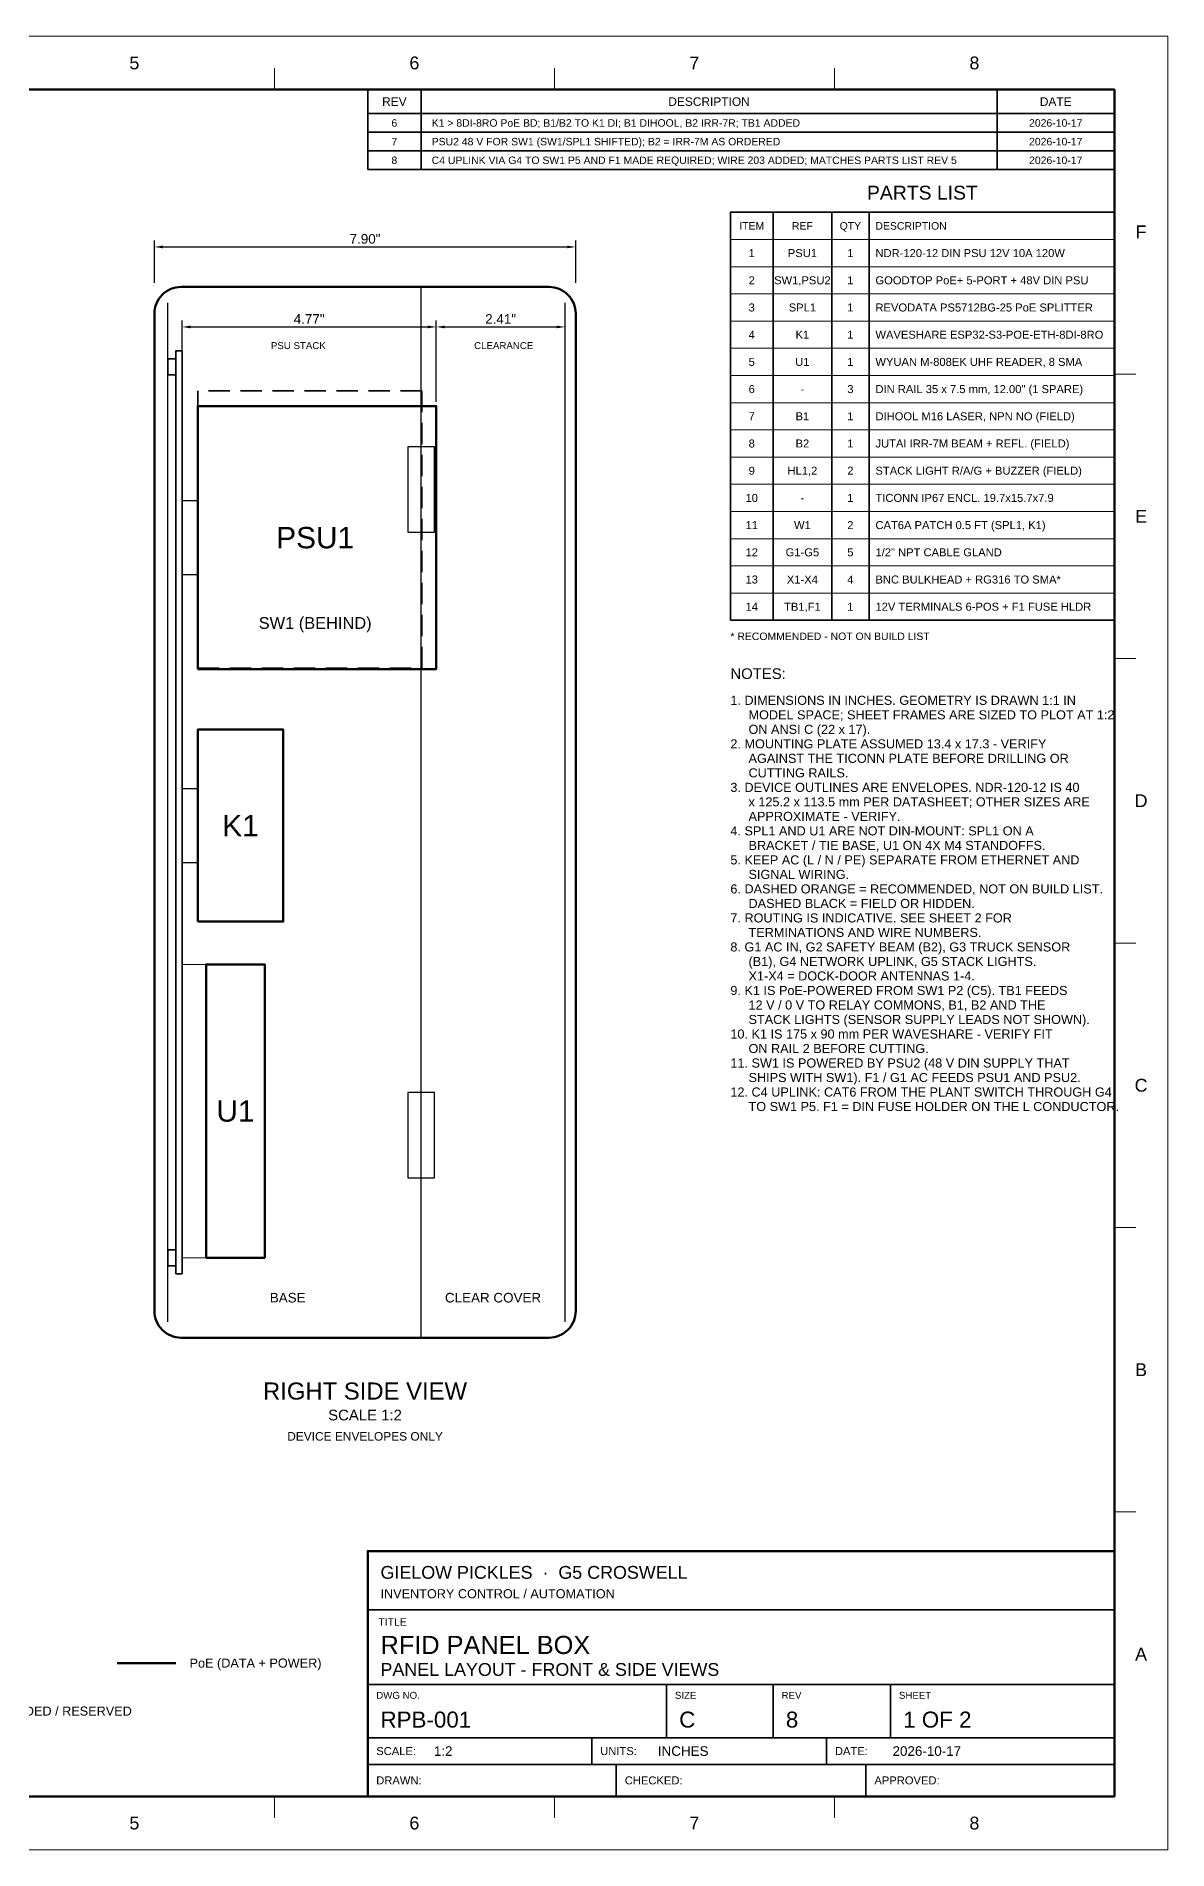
# Model space of a CAD drawing. Header units: inches. Extents: x -4.4 to 87.6, y -9.6 to 24.4.
# Drawn here: x 18.39 to 39.6, y -9.6 to 24.4 of the extents above; entities that cross this region are included whole.
import ezdxf
from ezdxf.enums import TextEntityAlignment as Align

# ---------------------------------------------------------------- set-up
doc = ezdxf.new("R2010")
doc.units = ezdxf.units.IN
doc.header["$MEASUREMENT"] = 0
doc.linetypes.add('DASH_RPB', pattern=[0.6, 0.4, -0.2])
for name, color, linetype, lineweight in [('BORDER', 7, 'Continuous', 70), ('DEVICE_DETAIL', 7, 'Continuous', 18), ('DEVICE_TEXT', 7, 'Continuous', 25), ('DEVICES', 7, 'Continuous', 50), ('DIMS', 7, 'Continuous', 18), ('ENCL_DETAIL', 8, 'Continuous', 25), ('ENCLOSURE', 8, 'Continuous', 50), ('FIELD_DEVICES', 7, 'DASH_RPB', 35), ('NOTES', 7, 'Continuous', 25), ('TITLE', 7, 'Continuous', 35), ('TITLE_TEXT', 7, 'Continuous', 25)]:
    doc.layers.add(name, color=color, linetype=linetype, lineweight=lineweight)
for name, color, linetype, lineweight, true_color in [('DIN_RAIL', 8, 'Continuous', 25, 0x6e6e6e), ('PLATE', 9, 'Continuous', 35, 0x787878), ('W_POE', 5, 'Continuous', 60, 0x143caa)]:
    doc.layers.add(name, color=color, linetype=linetype, lineweight=lineweight, true_color=true_color)
doc.styles.get("Standard").update_dxf_attribs({"font": 'arial.ttf'})
doc.dimstyles.new('RPB', dxfattribs={"dimtxt": 0.18, "dimasz": 0.16, "dimexe": 0.12, "dimexo": 0.08, "dimgap": 0.06, "dimtad": 1, "dimzin": 0, "dimdsep": 46, "dimcen": 2.5, "dimclrd": 256, "dimclre": 256, "dimclrt": 256, "dimazin": 3, "dimtfac": 1, "dimtmove": 0, "dimatfit": 3})

# ---------------------------------------------------------------- blocks, each defined once
blk = doc.blocks.new('_CLOSEDFILLED')
at = {"color": 0, "linetype": 'BYBLOCK'}
blk.add_solid([(-1, 0.16), (0, 0), (-1, -0.16)], dxfattribs=at)
blk = doc.blocks.new('*D16')
for p, q in [((20.6, 19.78), (20.6, 20.57)), ((20.76, 20.45), (28.34, 20.45)), ((28.5, 19.78), (28.5, 20.57))]:
    blk.add_line(p, q)
at = {"layer": 'Defpoints'}
for p in [(20.6, 20.45), (20.6, 19.7), (28.5, 19.7)]:
    blk.add_point(p, dxfattribs=at)
at = {"layer": 'DIMS', "xscale": 0.16, "yscale": 0.16, "rotation": 180}
blk.add_blockref('_CLOSEDFILLED', (20.6, 20.45), dxfattribs=at)
at = {"layer": 'DIMS', "xscale": 0.16, "yscale": 0.16}
blk.add_blockref('_CLOSEDFILLED', (28.5, 20.45), dxfattribs=at)
at = {"layer": 'DIMS', "insert": (24.55, 20.6), "char_height": 0.18, "attachment_point": 5}
blk.add_mtext('7.90"', dxfattribs=at)
blk = doc.blocks.new('*D17')
for p, q in [((21.12, 17.545), (21.12, 19.07)), ((25.885, 17.545), (25.885, 19.07)), ((21.28, 18.95), (25.725, 18.95))]:
    blk.add_line(p, q)
at = {"layer": 'Defpoints'}
for p in [(21.12, 18.95), (21.12, 17.465), (25.885, 17.465)]:
    blk.add_point(p, dxfattribs=at)
at = {"layer": 'DIMS', "xscale": 0.16, "yscale": 0.16, "rotation": 180}
blk.add_blockref('_CLOSEDFILLED', (21.12, 18.95), dxfattribs=at)
at = {"layer": 'DIMS', "xscale": 0.16, "yscale": 0.16}
blk.add_blockref('_CLOSEDFILLED', (25.885, 18.95), dxfattribs=at)
at = {"layer": 'DIMS', "insert": (23.5025, 19.1), "char_height": 0.18, "attachment_point": 5}
blk.add_mtext('4.77"', dxfattribs=at)
blk = doc.blocks.new('*D18')
for p, q in [((25.885, 17.545), (25.885, 19.07)), ((28.3, 17.545), (28.3, 19.07)), ((26.045, 18.95), (28.14, 18.95))]:
    blk.add_line(p, q)
at = {"layer": 'Defpoints'}
for p in [(25.885, 18.95), (25.885, 17.465), (28.3, 17.465)]:
    blk.add_point(p, dxfattribs=at)
at = {"layer": 'DIMS', "xscale": 0.16, "yscale": 0.16, "rotation": 180}
blk.add_blockref('_CLOSEDFILLED', (25.885, 18.95), dxfattribs=at)
at = {"layer": 'DIMS', "xscale": 0.16, "yscale": 0.16}
blk.add_blockref('_CLOSEDFILLED', (28.3, 18.95), dxfattribs=at)
at = {"layer": 'DIMS', "insert": (27.0925, 19.1), "char_height": 0.18, "attachment_point": 5}
blk.add_mtext('2.41"', dxfattribs=at)

msp = doc.modelspace()

# ---------------------------------------------------------------- linework, layer by layer
at = {"layer": 'BORDER', "lineweight": 13}
msp.add_lwpolyline([(-4.4, -9.6), (39.6, -9.6), (39.6, 24.4), (-4.4, 24.4)], close=True, dxfattribs=at)
at = {"layer": 'BORDER', "lineweight": 18}
for points in [[(22.85, 23.4), (22.85, 23.8)], [(28.1, 23.4), (28.1, 23.8)], [(33.35, 23.4), (33.35, 23.8)], [(38.6, 18.067), (39, 18.067)], [(38.6, 12.733), (39, 12.733)], [(38.6, 7.4), (39, 7.4)], [(38.6, 2.067), (39, 2.067)], [(38.6, -3.267), (39, -3.267)], [(22.85, -8.6), (22.85, -9)], [(28.1, -8.6), (28.1, -9)], [(33.35, -8.6), (33.35, -9)]]:
    msp.add_lwpolyline(points, dxfattribs=at)
at = {"layer": 'BORDER'}
msp.add_lwpolyline([(-3.4, -8.6), (38.6, -8.6), (38.6, 23.4), (-3.4, 23.4)], close=True, dxfattribs=at)
at = {"layer": 'DEVICE_DETAIL'}
msp.add_lwpolyline([(21.12, 1.5), (21.57, 1.5), (21.57, 7), (21.12, 7)], close=True, dxfattribs=at)
at = {"layer": 'DEVICES'}
for points in [[(21.415, 12.535), (25.885, 12.535), (25.885, 17.465), (21.415, 17.465)], [(21.415, 7.8), (23.015, 7.8), (23.015, 11.4), (21.415, 11.4)], [(21.57, 1.5), (22.67, 1.5), (22.67, 7), (21.57, 7)]]:
    msp.add_lwpolyline(points, close=True, dxfattribs=at)
at = {"layer": 'DIN_RAIL'}
for points in [[(21.12, 14.311), (21.415, 14.311), (21.415, 15.689), (21.12, 15.689)], [(21.12, 8.911), (21.415, 8.911), (21.415, 10.289), (21.12, 10.289)]]:
    msp.add_lwpolyline(points, close=True, dxfattribs=at)
at = {"layer": 'ENCL_DETAIL'}
for points in [[(20.85, 0.3), (20.85, 19.4)], [(25.6, 0), (25.6, 19.7)], [(28.3, 0.3), (28.3, 19.4)]]:
    msp.add_lwpolyline(points, dxfattribs=at)
for points in [[(25.35, 15.1), (25.85, 15.1), (25.85, 16.7), (25.35, 16.7)], [(25.35, 3), (25.85, 3), (25.85, 4.6), (25.35, 4.6)]]:
    msp.add_lwpolyline(points, close=True, dxfattribs=at)
at = {"layer": 'ENCLOSURE'}
msp.add_lwpolyline([(21.1, 0), (28, 0, 0.414214), (28.5, 0.5), (28.5, 19.2, 0.414214), (28, 19.7), (21.1, 19.7, 0.414214), (20.6, 19.2), (20.6, 0.5, 0.414214)], format="xyb", close=True, dxfattribs=at)
at = {"layer": 'FIELD_DEVICES'}
msp.add_lwpolyline([(21.415, 12.55), (25.615, 12.55), (25.615, 17.75), (21.415, 17.75)], close=True, dxfattribs=at)
at = {"layer": 'PLATE'}
for points in [[(21, 1.2), (21.12, 1.2), (21.12, 18.5), (21, 18.5)], [(20.85, 18.05), (21, 18.05), (21, 18.35), (20.85, 18.35)], [(20.85, 1.35), (21, 1.35), (21, 1.65), (20.85, 1.65)]]:
    msp.add_lwpolyline(points, close=True, dxfattribs=at)
at = {"layer": 'TITLE'}
for points in [[(24.6, 21.9), (38.6, 21.9), (38.6, 23.4), (24.6, 23.4)], [(31.4, 13.45), (38.6, 13.45), (38.6, 21.1), (31.4, 21.1)]]:
    msp.add_lwpolyline(points, close=True, dxfattribs=at)
for points in [[(25.6, 21.9), (25.6, 23.4)], [(36.4, 21.9), (36.4, 23.4)], [(24.6, 22.95), (38.6, 22.95)], [(24.6, 22.6), (38.6, 22.6)], [(24.6, 22.25), (38.6, 22.25)], [(32.2, 21.1), (32.2, 13.45)], [(33.3, 21.1), (33.3, 13.45)], [(34, 21.1), (34, 13.45)], [(24.6, -5.1), (38.6, -5.1)], [(24.6, -6.5), (38.6, -6.5)], [(30.2, -7.5), (30.2, -6.5)], [(32.2, -7.5), (32.2, -6.5)], [(34.4, -7.5), (34.4, -6.5)], [(24.6, -7.5), (38.6, -7.5)], [(28.8, -8), (28.8, -7.5)], [(33.2, -8), (33.2, -7.5)], [(24.6, -8), (38.6, -8)], [(29.26, -8.6), (29.26, -8)], [(33.94, -8.6), (33.94, -8)]]:
    msp.add_lwpolyline(points, dxfattribs=at)
at = {"layer": 'TITLE', "lineweight": 13}
for points in [[(31.4, 20.59), (38.6, 20.59)], [(31.4, 20.08), (38.6, 20.08)], [(31.4, 19.57), (38.6, 19.57)], [(31.4, 19.06), (38.6, 19.06)], [(31.4, 18.55), (38.6, 18.55)], [(31.4, 18.04), (38.6, 18.04)], [(31.4, 17.53), (38.6, 17.53)], [(31.4, 17.02), (38.6, 17.02)], [(31.4, 16.51), (38.6, 16.51)], [(31.4, 16), (38.6, 16)], [(31.4, 15.49), (38.6, 15.49)], [(31.4, 14.98), (38.6, 14.98)], [(31.4, 14.47), (38.6, 14.47)], [(31.4, 13.96), (38.6, 13.96)]]:
    msp.add_lwpolyline(points, dxfattribs=at)
at = {"layer": 'TITLE', "lineweight": 50}
msp.add_lwpolyline([(24.6, -8.6), (38.6, -8.6), (38.6, -4), (24.6, -4)], close=True, dxfattribs=at)
at = {"layer": 'W_POE'}
msp.add_lwpolyline([(19.9, -6.1), (21, -6.1)], dxfattribs=at)

# ---------------------------------------------------------------- texts
at = {"layer": 'BORDER'}
for s, p in [('5', (20.225, 23.9)), ('6', (25.475, 23.9)), ('7', (30.725, 23.9)), ('8', (35.975, 23.9)), ('F', (39.1, 20.733)), ('E', (39.1, 15.4)), ('D', (39.1, 10.067)), ('C', (39.1, 4.733)), ('B', (39.1, -0.6)), ('A', (39.1, -5.933)), ('5', (20.225, -9.1)), ('6', (25.475, -9.1)), ('7', (30.725, -9.1)), ('8', (35.975, -9.1))]:
    msp.add_text(s, height=0.24, dxfattribs=at).set_placement(p, align=Align.MIDDLE_CENTER)
at = {"layer": 'DEVICE_TEXT'}
for s, height, p in [('PSU1', 0.4, (23.615, 15)), ('SW1 (BEHIND)', 0.22, (23.615, 13.4)), ('K1', 0.4, (22.215, 9.6)), ('U1', 0.4, (22.12, 4.25))]:
    msp.add_text(s, height=height, dxfattribs=at).set_placement(p, align=Align.MIDDLE_CENTER)
at = {"layer": 'NOTES'}
for s, height, p in [('PSU STACK', 0.13, (23.3, 18.6)), ('CLEARANCE', 0.13, (27.15, 18.6)), ('BASE', 0.18, (23.1, 0.75)), ('CLEAR COVER', 0.18, (26.95, 0.75)), ('RIGHT SIDE VIEW', 0.32, (24.55, -1)), ('SCALE 1:2', 0.2, (24.55, -1.45)), ('DEVICE ENVELOPES ONLY', 0.16, (24.55, -1.85))]:
    msp.add_text(s, height=height, dxfattribs=at).set_placement(p, align=Align.MIDDLE_CENTER)
for s, height, p in [('NOTES:', 0.2, (31.4, 12.45)), ('1. DIMENSIONS IN INCHES. GEOMETRY IS DRAWN 1:1 IN', 0.17, (31.4, 11.95)), ('MODEL SPACE; SHEET FRAMES ARE SIZED TO PLOT AT 1:2', 0.17, (31.74, 11.678)), ('2. MOUNTING PLATE ASSUMED 13.4 x 17.3 - VERIFY', 0.17, (31.4, 11.134)), ('ON ANSI C (22 x 17).', 0.17, (31.74, 11.406)), ('AGAINST THE TICONN PLATE BEFORE DRILLING OR', 0.17, (31.74, 10.862)), ('CUTTING RAILS.', 0.17, (31.74, 10.59)), ('3. DEVICE OUTLINES ARE ENVELOPES. NDR-120-12 IS 40', 0.17, (31.4, 10.318)), ('APPROXIMATE - VERIFY.', 0.17, (31.74, 9.774)), ('x 125.2 x 113.5 mm PER DATASHEET; OTHER SIZES ARE', 0.17, (31.74, 10.046)), ('4. SPL1 AND U1 ARE NOT DIN-MOUNT: SPL1 ON A', 0.17, (31.4, 9.502)), ('BRACKET / TIE BASE, U1 ON 4X M4 STANDOFFS.', 0.17, (31.74, 9.23)), ('5. KEEP AC (L / N / PE) SEPARATE FROM ETHERNET AND', 0.17, (31.4, 8.958)), ('6. DASHED ORANGE = RECOMMENDED, NOT ON BUILD LIST.', 0.17, (31.4, 8.414)), ('SIGNAL WIRING.', 0.17, (31.74, 8.686)), ('DASHED BLACK = FIELD OR HIDDEN.', 0.17, (31.74, 8.142)), ('7. ROUTING IS INDICATIVE. SEE SHEET 2 FOR', 0.17, (31.4, 7.87)), ('TERMINATIONS AND WIRE NUMBERS.', 0.17, (31.74, 7.598)), ('8. G1 AC IN, G2 SAFETY BEAM (B2), G3 TRUCK SENSOR', 0.17, (31.4, 7.326)), ('(B1), G4 NETWORK UPLINK, G5 STACK LIGHTS.', 0.17, (31.74, 7.054)), ('X1-X4 = DOCK-DOOR ANTENNAS 1-4.', 0.17, (31.74, 6.782)), ('9. K1 IS PoE-POWERED FROM SW1 P2 (C5). TB1 FEEDS', 0.17, (31.4, 6.51)), ('12 V / 0 V TO RELAY COMMONS, B1, B2 AND THE', 0.17, (31.74, 6.238)), ('10. K1 IS 175 x 90 mm PER WAVESHARE - VERIFY FIT', 0.17, (31.4, 5.694)), ('STACK LIGHTS (SENSOR SUPPLY LEADS NOT SHOWN).', 0.17, (31.74, 5.966)), ('ON RAIL 2 BEFORE CUTTING.', 0.17, (31.74, 5.422)), ('11. SW1 IS POWERED BY PSU2 (48 V DIN SUPPLY THAT', 0.17, (31.4, 5.15)), ('SHIPS WITH SW1). F1 / G1 AC FEEDS PSU1 AND PSU2.', 0.17, (31.74, 4.878)), ('12. C4 UPLINK: CAT6 FROM THE PLANT SWITCH THROUGH G4', 0.17, (31.4, 4.606)), ('TO SW1 P5. F1 = DIN FUSE HOLDER ON THE L CONDUCTOR.', 0.17, (31.74, 4.334))]:
    msp.add_text(s, height=height, dxfattribs=at).set_placement(p, align=Align.MIDDLE_LEFT)
at = {"layer": 'TITLE_TEXT'}
for s, height, p in [('REV', 0.16, (25.1, 23.175)), ('DESCRIPTION', 0.16, (31, 23.175)), ('DATE', 0.16, (37.5, 23.175)), ('6', 0.14, (25.1, 22.775)), ('2026-10-17', 0.14, (37.5, 22.775)), ('7', 0.14, (25.1, 22.425)), ('2026-10-17', 0.14, (37.5, 22.425)), ('8', 0.14, (25.1, 22.075)), ('2026-10-17', 0.14, (37.5, 22.075)), ('ITEM', 0.14, (31.8, 20.845)), ('REF', 0.14, (32.75, 20.845)), ('QTY', 0.14, (33.65, 20.845)), ('1', 0.15, (31.8, 20.335)), ('PSU1', 0.15, (32.75, 20.335)), ('1', 0.15, (33.65, 20.335)), ('2', 0.15, (31.8, 19.825)), ('SW1,PSU2', 0.15, (32.75, 19.825)), ('1', 0.15, (33.65, 19.825)), ('3', 0.15, (31.8, 19.315)), ('SPL1', 0.15, (32.75, 19.315)), ('1', 0.15, (33.65, 19.315)), ('4', 0.15, (31.8, 18.805)), ('K1', 0.15, (32.75, 18.805)), ('1', 0.15, (33.65, 18.805)), ('5', 0.15, (31.8, 18.295)), ('U1', 0.15, (32.75, 18.295)), ('1', 0.15, (33.65, 18.295)), ('6', 0.15, (31.8, 17.785)), ('-', 0.15, (32.75, 17.785)), ('3', 0.15, (33.65, 17.785)), ('7', 0.15, (31.8, 17.275)), ('B1', 0.15, (32.75, 17.275)), ('1', 0.15, (33.65, 17.275)), ('8', 0.15, (31.8, 16.765)), ('B2', 0.15, (32.75, 16.765)), ('1', 0.15, (33.65, 16.765)), ('9', 0.15, (31.8, 16.255)), ('HL1,2', 0.15, (32.75, 16.255)), ('2', 0.15, (33.65, 16.255)), ('10', 0.15, (31.8, 15.745)), ('-', 0.15, (32.75, 15.745)), ('1', 0.15, (33.65, 15.745)), ('11', 0.15, (31.8, 15.235)), ('W1', 0.15, (32.75, 15.235)), ('2', 0.15, (33.65, 15.235)), ('12', 0.15, (31.8, 14.725)), ('G1-G5', 0.15, (32.75, 14.725)), ('5', 0.15, (33.65, 14.725)), ('13', 0.15, (31.8, 14.215)), ('X1-X4', 0.15, (32.75, 14.215)), ('4', 0.15, (33.65, 14.215)), ('14', 0.15, (31.8, 13.705)), ('TB1,F1', 0.15, (32.75, 13.705)), ('1', 0.15, (33.65, 13.705))]:
    msp.add_text(s, height=height, dxfattribs=at).set_placement(p, align=Align.MIDDLE_CENTER)
for s, height, p in [('K1 > 8DI-8RO PoE BD; B1/B2 TO K1 DI; B1 DIHOOL, B2 IRR-7R; TB1 ADDED', 0.14, (25.8, 22.775)), ('PSU2 48 V FOR SW1 (SW1/SPL1 SHIFTED); B2 = IRR-7M AS ORDERED', 0.14, (25.8, 22.425)), ('C4 UPLINK VIA G4 TO SW1 P5 AND F1 MADE REQUIRED; WIRE 203 ADDED; MATCHES PARTS LIST REV 5', 0.14, (25.8, 22.075)), ('DESCRIPTION', 0.14, (34.12, 20.845)), ('NDR-120-12 DIN PSU 12V 10A 120W', 0.15, (34.12, 20.335)), ('GOODTOP PoE+ 5-PORT + 48V DIN PSU', 0.15, (34.12, 19.825)), ('REVODATA PS5712BG-25 PoE SPLITTER', 0.15, (34.12, 19.315)), ('WAVESHARE ESP32-S3-POE-ETH-8DI-8RO', 0.15, (34.12, 18.805)), ('WYUAN M-808EK UHF READER, 8 SMA', 0.15, (34.12, 18.295)), ('DIN RAIL 35 x 7.5 mm, 12.00" (1 SPARE)', 0.15, (34.12, 17.785)), ('DIHOOL M16 LASER, NPN NO (FIELD)', 0.15, (34.12, 17.275)), ('JUTAI IRR-7M BEAM + REFL. (FIELD)', 0.15, (34.12, 16.765)), ('STACK LIGHT R/A/G + BUZZER (FIELD)', 0.15, (34.12, 16.255)), ('TICONN IP67 ENCL. 19.7x15.7x7.9', 0.15, (34.12, 15.745)), ('CAT6A PATCH 0.5 FT (SPL1, K1)', 0.15, (34.12, 15.235)), ('1/2" NPT CABLE GLAND', 0.15, (34.12, 14.725)), ('BNC BULKHEAD + RG316 TO SMA*', 0.15, (34.12, 14.215)), ('12V TERMINALS 6-POS + F1 FUSE HLDR', 0.15, (34.12, 13.705)), ('* RECOMMENDED - NOT ON BUILD LIST', 0.14, (31.4, 13.15)), ('GIELOW PICKLES  ·  G5 CROSWELL', 0.24, (24.84, -4.4)), ('INVENTORY CONTROL / AUTOMATION', 0.17, (24.84, -4.8)), ('RFID PANEL BOX', 0.34, (24.84, -5.76)), ('PoE (DATA + POWER)', 0.17, (21.26, -6.1)), ('PANEL LAYOUT - FRONT & SIDE VIEWS', 0.24, (24.84, -6.22)), ('RECOMMENDED / RESERVED', 0.17, (16.76, -7)), ('RPB-001', 0.3, (24.84, -7.16)), ('C', 0.3, (30.44, -7.16)), ('8', 0.3, (32.44, -7.16)), ('1 OF 2', 0.3, (34.64, -7.16)), ('SCALE:', 0.15, (24.76, -7.75)), ('1:2', 0.18, (25.84, -7.75)), ('UNITS:', 0.15, (28.96, -7.75)), ('INCHES', 0.18, (30.04, -7.75)), ('DATE:', 0.15, (33.36, -7.75)), ('2026-10-17', 0.18, (34.44, -7.75)), ('DRAWN:', 0.15, (24.76, -8.3)), ('CHECKED:', 0.15, (29.42, -8.3)), ('APPROVED:', 0.15, (34.1, -8.3))]:
    msp.add_text(s, height=height, dxfattribs=at).set_placement(p, align=Align.MIDDLE_LEFT)
msp.add_text('PARTS LIST', height=0.26, dxfattribs=at).set_placement((35, 21.26), align=Align.BOTTOM_CENTER)
for s, height, p in [('TITLE', 0.14, (24.8, -5.26)), ('DWG NO.', 0.13, (24.76, -6.64)), ('SIZE', 0.13, (30.36, -6.64)), ('REV', 0.13, (32.36, -6.64)), ('SHEET', 0.13, (34.56, -6.64))]:
    msp.add_text(s, height=height, dxfattribs=at).set_placement(p, align=Align.TOP_LEFT)

# ---------------------------------------------------------------- dimensions: what is measured, and where the dimension line sits
at = {"layer": 'DIMS'}
for base, p1, p2, picture, middle in [((20.6, 20.45), (20.6, 19.7), (28.5, 19.7), '*D16', (24.55, 20.6)), ((21.12, 18.95), (21.12, 17.465), (25.885, 17.465), '*D17', (23.5025, 19.1)), ((25.885, 18.95), (25.885, 17.465), (28.3, 17.465), '*D18', (27.0925, 19.1))]:
    dim = msp.add_linear_dim(base=base, p1=p1, p2=p2, dimstyle='RPB', dxfattribs=at)
    dim.commit()
    dim.dimension.update_dxf_attribs({"geometry": picture, "text_midpoint": middle})

doc.saveas('drawing.dxf')
